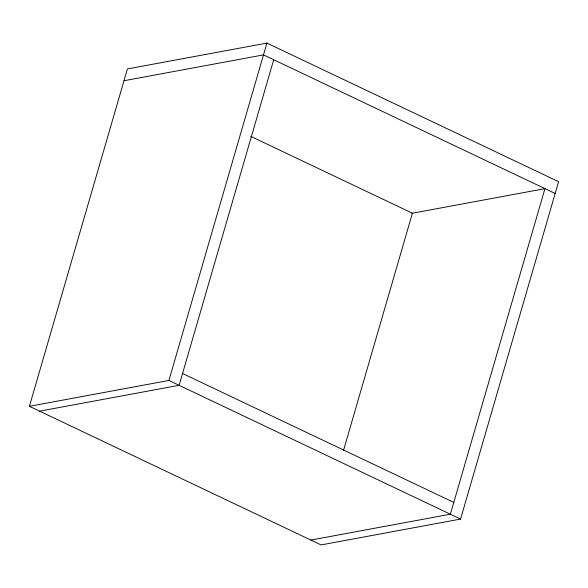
<?xml version="1.0" encoding="UTF-8"?>
<svg xmlns="http://www.w3.org/2000/svg" width="588" height="588" viewBox="0 0 588 588"><rect width="100%" height="100%" fill="white"/><g stroke="black" fill="none" stroke-linecap="round" stroke-linejoin="round"><path stroke-width="0.88" d="M29.4 406.308L127.42 68.928L266.93 43.078L558.6 181.692L460.58 519.072L321.07 544.922L29.4 406.308L168.91 380.458L460.58 519.072M168.91 380.458L266.93 43.078M273.707 59.741L179.119 385.309L39.609 411.159M343.546 450.29L412.423 213.209L250.672 136.335M123.987 80.74L263.498 54.89L555.168 193.496M411.754 213.334L544.958 188.645L450.371 514.221L310.861 540.071M182.552 373.498L453.804 502.409"/></g></svg>
